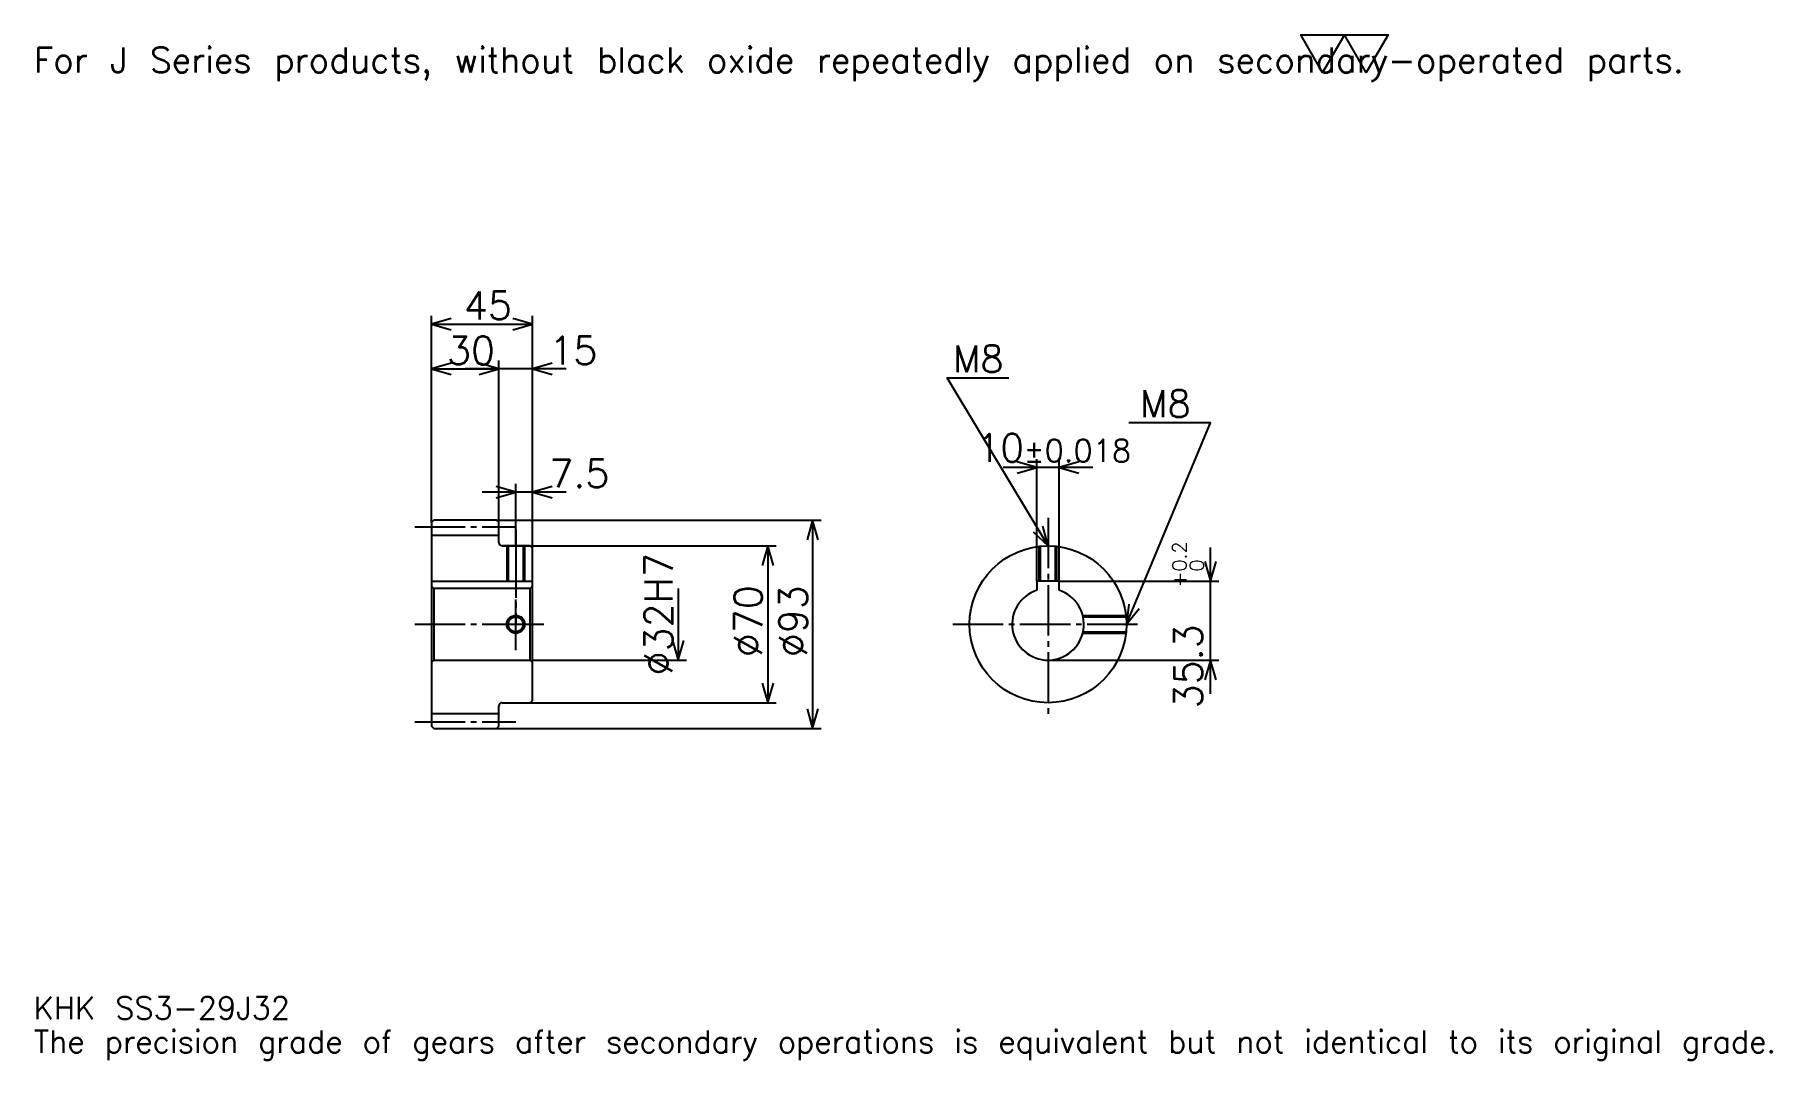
# Model space of a CAD drawing. Extents: x 25 to 801, y 9 to 467.
import ezdxf

# ---------------------------------------------------------------- set-up
doc = ezdxf.new("R2010")
doc.units = 0
doc.linetypes.add('DASHDOT', pattern=[30, 22.5, -2.5, 2.5, -2.5])
doc.layers.get('0').update_dxf_attribs({"linetype": 'CONTINUOUS'})
doc.layers.add('DASHDOT', color=6, linetype='DASHDOT')
doc.styles.add('KANJI', font='TXT', dxfattribs={"bigfont": 'BIGFONT'})

msp = doc.modelspace()

# ---------------------------------------------------------------- linework, layer by layer
at = {"color": 5}
for p, q in [((202.5, 250.25), (202.5, 341.5)), ((247.5, 250.25), (247.5, 341.5)), ((202.5, 337.75), (247.5, 337.75)), ((232.5, 250.25), (232.5, 321.5)), ((202.5, 317.75), (232.5, 317.75)), ((262.5, 317.75), (217.5, 317.75)), ((497.5, 273.75), (457.5, 273.75)), ((472.5, 223.050003), (472.5, 277.5)), ((482.5, 223.050003), (482.5, 277.5)), ((240, 250.25), (240, 266.5)), ((262.5, 262.75), (225, 262.75)), ((202.5, 249.25), (202.5, 250.25)), ((231.5, 250.25), (247.5, 250.25)), ((232.5, 249.25), (232.5, 250.25)), ((240, 238.75), (240, 250.25)), ((240, 238.75), (240, 250.25)), ((247.5, 250.25), (376.25, 250.25)), ((247.5, 237.75), (247.5, 250.25)), ((372.5, 250.25), (372.5, 157.25)), ((234, 238.75), (247.5, 238.75)), ((247.5, 238.75), (356.25, 238.75)), ((352.5, 238.75), (352.5, 168.75)), ((550, 172.75), (550, 238.050003)), ((312.5, 219.75), (312.5, 187.75)), ((482.5, 223.050003), (553.75, 223.050003)), ((247.5, 187.75), (316.25, 187.75)), ((477.5, 187.75), (553.75, 187.75)), ((234, 168.75), (247.5, 168.75)), ((247.5, 168.75), (356.25, 168.75)), ((231.5, 157.25), (247.5, 157.25)), ((247.5, 157.25), (376.25, 157.25))]:
    msp.add_line(p, q, dxfattribs=at)
at = {"color": 4}
for p, q in [((202.5, 243.5), (232.5, 243.5)), ((202.5, 223.050003), (247.5, 223.050003)), ((203.5, 219.75), (203.5, 187.75)), ((246.5, 219.75), (247.5, 220.75)), ((246.5, 187.75), (247.5, 186.75)), ((202.5, 164), (232.5, 164))]:
    msp.add_line(p, q, dxfattribs=at)
at = {"color": 7}
msp.add_lwpolyline([(600, 450), (590.25, 466.899994), (629.25, 466.899994), (619.5, 450), (609.75, 466.899994), (600, 450)], dxfattribs=at)
at = {"color": 5}
for points in [[(211.25, 340.25), (202.5, 337.75), (211.25, 335.25)], [(238.75, 335.25), (247.5, 337.75), (238.75, 340.25)], [(211.25, 320.25), (202.5, 317.75), (211.25, 315.25)], [(223.75, 315.25), (232.5, 317.75), (223.75, 320.25)], [(223.75, 315.25), (232.5, 317.75), (223.75, 320.25)], [(256.25, 320.25), (247.5, 317.75), (256.25, 315.25)], [(477.5, 238.75), (432.5, 313.75), (460, 313.75)], [(512.5, 203.75), (550, 293.75), (513.5, 293.75)], [(463.75, 271.25), (472.5, 273.75), (463.75, 276.25)], [(491.25, 276.25), (482.5, 273.75), (491.25, 271.25)], [(231.25, 260.25), (240, 262.75), (231.25, 265.25)], [(256.25, 265.25), (247.5, 262.75), (256.25, 260.25)], [(375, 241.5), (372.5, 250.25), (370, 241.5)], [(470.854431, 244.966827), (477.5, 238.75), (475.141907, 247.539307)], [(355, 230), (352.5, 238.75), (350, 230)], [(547.5, 231.800003), (550, 223.050003), (552.5, 231.800003)], [(513.557678, 212.788467), (512.5, 203.75), (518.173096, 210.865387)], [(310, 196.5), (312.5, 187.75), (315, 196.5)], [(552.5, 179), (550, 187.75), (547.5, 179)], [(350, 177.5), (352.5, 168.75), (355, 177.5)], [(370, 166), (372.5, 157.25), (375, 166)]]:
    msp.add_lwpolyline(points, dxfattribs=at)
at = {"color": 4}
for points in [[(232.5, 240.25), (232.5, 249.25), (231.5, 250.25), (203.5, 250.25), (202.5, 249.25), (202.5, 186.75)], [(234, 168.75), (246.5, 168.75), (247.5, 169.75), (247.5, 237.75), (246.5, 238.75), (234, 238.75)], [(236, 238.75), (236, 223.050003)], [(236.675003, 238.75), (236.675003, 223.050003)], [(243.324997, 238.75), (243.324997, 223.050003)], [(244, 238.75), (244, 223.050003)], [(473.5, 223.050003), (473.5, 238.520676)], [(474.174988, 223.050003), (474.174988, 238.591705)], [(480.825012, 223.050003), (480.825012, 238.591705)], [(481.5, 223.050003), (481.5, 238.520676)], [(202.5, 186.75), (203.5, 187.75), (246.5, 187.75), (246.5, 219.75), (203.5, 219.75), (202.5, 220.75)], [(482.5, 218.948685), (482.5, 223.050003), (472.5, 223.050003), (472.5, 218.948685)], [(492.991943, 207.75), (512.270691, 207.75)], [(493.150696, 207.074997), (512.341675, 207.074997)], [(492.991943, 199.75), (512.270691, 199.75)], [(493.150696, 200.425003), (512.341675, 200.425003)], [(202.5, 186.75), (202.5, 158.25), (203.5, 157.25), (231.5, 157.25), (232.5, 158.25), (232.5, 167.25)]]:
    msp.add_lwpolyline(points, dxfattribs=at)
for centre, radius in [((477.5, 203.75), 35), ((240, 203.75), 3.325)]:
    msp.add_circle(centre, radius, dxfattribs=at)
at = {"color": 7}
msp.add_circle((240, 203.75), 4, dxfattribs=at)
at = {"color": 4}
for centre, radius, start, end in [((234, 240.25), 1.5, 180, 270), ((477.5, 203.75), 16, 108.209957329, 71.790042671), ((234, 167.25), 1.5, 90, 180)]:
    msp.add_arc(centre, radius, start, end, dxfattribs=at)
at = {"layer": 'DASHDOT', "color": 7}
for p, q in [((477.5, 251.25), (477.5, 161.25)), ((195, 247.25), (240, 247.25)), ((240, 238.75), (240, 203.75)), ((195, 203.75), (255, 203.75)), ((435, 203.75), (520, 203.75)), ((195, 160.25), (240, 160.25))]:
    msp.add_line(p, q, dxfattribs=at)
for points in [[(240, 246.25), (240, 215.550003)], [(240, 192.25), (240, 215.25)], [(228.5, 203.75), (251.5, 203.75)]]:
    msp.add_lwpolyline(points, dxfattribs=at)

# ---------------------------------------------------------------- texts
at = {"color": 7, "style": 'KANJI'}
for s, height, p in [('For J Series products, without black oxide repeatedly applied on secondary-operated parts.', 11.25, (25, 450)), ('45', 12.5, (216.875, 339.75)), ('30', 12.5, (209.375, 319.75)), ('15', 12.5, (255, 319.75)), ('M8', 12, (435, 316.25)), ('M8', 12, (518.5, 296.25)), ('10', 12.5, (445.44751, 276.25)), ('%%p0.018', 10, (466.570984, 276.25)), ('7.5', 12.5, (255, 264.75)), ('KHK SS3-29J32', 10, (25, 27.5)), ('The precision grade of gears after secondary operations is equivalent but not identical to its original grade.', 10, (25, 12.5))]:
    msp.add_text(s, height=height, dxfattribs=at).set_placement(p)
for s, height, p in [('%%c32H7', 12.5, (310, 180.9375)), ('0.2', 6.25, (539.25, 227.332962)), ('+', 6.25, (539.25, 220.332962)), ('0', 6.25, (547, 227.332962)), ('%%c70', 12.5, (350, 189.0625)), ('%%c93', 12.5, (370, 189.0625)), ('35.3', 12.5, (546.25, 166.228027))]:
    msp.add_text(s, height=height, rotation=90, dxfattribs=at).set_placement(p)

doc.saveas('drawing.dxf')
